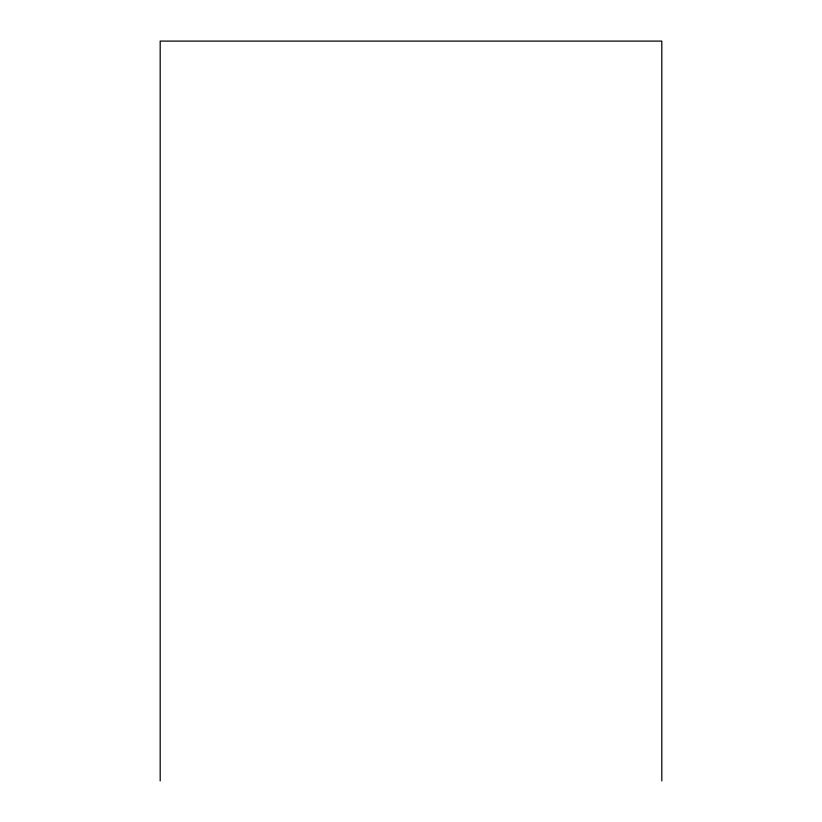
<?xml version="1.0" encoding="UTF-8"?>
<svg xmlns="http://www.w3.org/2000/svg" width="822" height="822" viewBox="0 0 822 822"><rect width="100%" height="100%" fill="white"/><g stroke="black" fill="none" stroke-linecap="round" stroke-linejoin="round"><path stroke-width="1.23" d="M661.813 780.9L661.813 41.1L160.187 41.1L160.187 780.9"/></g></svg>
